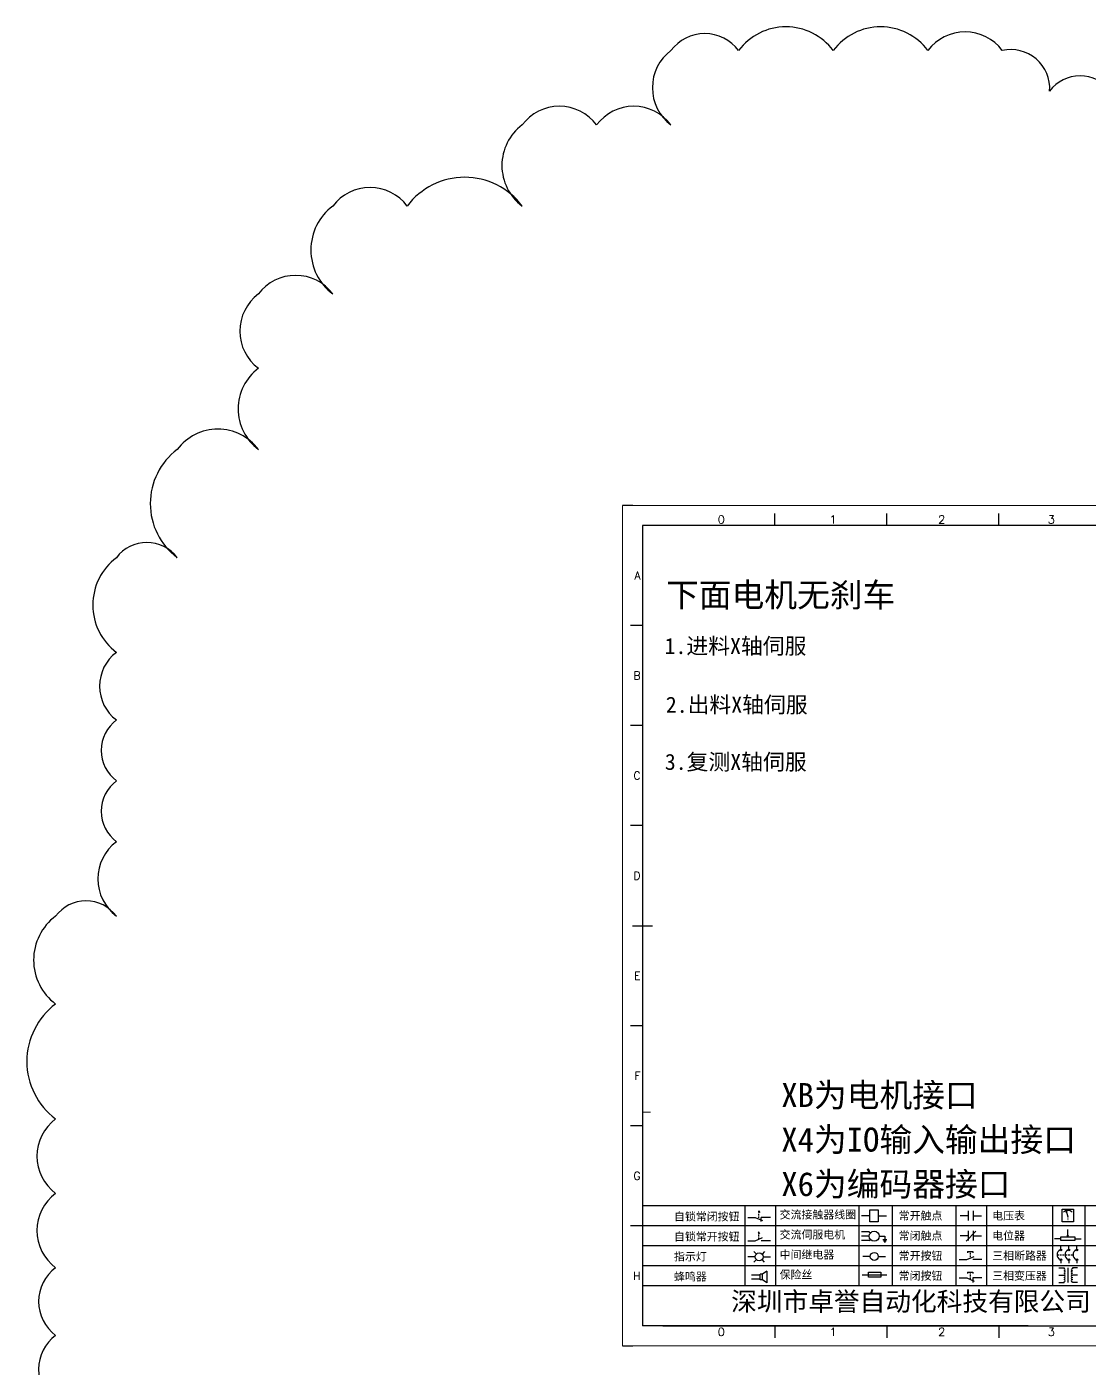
# Model space of a CAD drawing. Header units: millimetres. Extents: x -300 to 4617, y -106 to 3179.
# Drawn here: x 2740.3 to 3005.7, y 115.6 to 450.7 of the extents above; entities that cross this region are included whole.
import ezdxf
from ezdxf.enums import TextEntityAlignment as Align

# ---------------------------------------------------------------- set-up
doc = ezdxf.new("R2010")
doc.units = ezdxf.units.MM
doc.layers.add('AE_BOR', color=1, linetype='Continuous')
doc.styles.get("Standard").update_dxf_attribs({"font": ''})
doc.styles.add('WD', font='romans.shx', dxfattribs={"width": 0.8, "bigfont": 'gbcbig.shx'})
doc.styles.add('汉字', font='')
doc.styles.get('Standard').set_extended_font_data('SimSun')
doc.styles.get('汉字').set_extended_font_data('新宋体')

# ---------------------------------------------------------------- blocks, each defined once
blk = doc.blocks.new('*U4')
at = {"linetype": 'ByBlock'}
for p, q in [((-1909.23, -780.45), (-1909.23, -780.67)), ((-1909.23, -780.45), (-1908.92, -780.84)), ((-1909.23, -780.84), (-1909.23, -781.05)), ((-1911.92, -782.07), (-1910.06, -782.07)), ((-1910.06, -782.07), (-1908.18, -782.88)), ((-1909.23, -781.23), (-1909.23, -781.44)), ((-1909.23, -781.61), (-1909.23, -781.83)), ((-1909.23, -782), (-1909.23, -782.21)), ((-1909.23, -782.38), (-1909.23, -782.43)), ((-1908.52, -783.07), (-1908.52, -782.07)), ((-1906.25, -782.07), (-1908.52, -782.07))]:
    blk.add_line(p, q, dxfattribs=at)
blk = doc.blocks.new('*U6')
at = {"linetype": 'ByBlock'}
for p, q in [((-1908.88, -791.17), (-1909.23, -790.71)), ((-1909.23, -790.71), (-1909.23, -790.92)), ((-1911.92, -792.89), (-1910.06, -792.89)), ((-1910.06, -792.89), (-1908.18, -792.08)), ((-1909.23, -791.09), (-1909.23, -791.31)), ((-1909.23, -791.48), (-1909.23, -791.69)), ((-1909.23, -791.86), (-1909.23, -792.08)), ((-1909.23, -792.25), (-1909.23, -792.47)), ((-1906.25, -792.89), (-1908.52, -792.89))]:
    blk.add_line(p, q, dxfattribs=at)
blk = doc.blocks.new('蜂鸣器')
at = {"linetype": 'ByBlock'}
for p, q in [((-1908.8, -796.48), (-1911.01, -796.48)), ((-1908.8, -797.46), (-1911.01, -797.46)), ((-1908.25, -796.26), (-1908.8, -796.26)), ((-1908.8, -797.68), (-1908.8, -796.26)), ((-1908.25, -797.68), (-1908.8, -797.68)), ((-1907.17, -795.53), (-1908.25, -796.26)), ((-1908.25, -797.68), (-1908.25, -796.26)), ((-1907.17, -798.41), (-1908.25, -797.68)), ((-1907.17, -795.53), (-1907.17, -798.41))]:
    blk.add_line(p, q, dxfattribs=at)
blk = doc.blocks.new('指示灯')
at = {"linetype": 'ByBlock'}
for p, q in [((-1854.25, -776.92), (-1856.06, -776.92)), ((-1854.62, -775.59), (-1853.97, -776.23)), ((-1851.9, -775.59), (-1852.54, -776.23)), ((-1852.26, -776.92), (-1850.45, -776.92)), ((-1854.62, -778.25), (-1853.97, -777.61)), ((-1851.9, -778.25), (-1852.54, -777.61))]:
    blk.add_line(p, q, dxfattribs=at)
blk.add_circle((-1853.26, -776.92), 0.992, dxfattribs=at)
blk = doc.blocks.new('交流接触器线圈')
at = {"linetype": 'ByBlock'}
for p, q in [((-1880.82, -781.77), (-1882.87, -781.77)), ((-1878.72, -781.77), (-1876.67, -781.77))]:
    blk.add_line(p, q, dxfattribs=at)
blk.add_lwpolyline([(-1880.82, -780.28), (-1878.72, -780.28), (-1878.72, -783.26), (-1880.82, -783.26)], close=True, dxfattribs=at)
blk = doc.blocks.new('交流伺服电机')
at = {"linetype": 'ByBlock'}
for p, q in [((-1880.97, -785.75), (-1882.94, -785.75)), ((-1880.97, -786.85), (-1882.94, -786.85)), ((-1880.97, -785.75), (-1880.65, -786.03)), ((-1878.49, -786.85), (-1877.07, -786.85)), ((-1877.07, -786.85), (-1877.07, -787.72)), ((-1880.97, -787.94), (-1882.94, -787.94)), ((-1880.97, -787.94), (-1880.65, -787.67)), ((-1877.54, -787.72), (-1876.59, -787.72)), ((-1877.38, -788.01), (-1876.75, -788.01)), ((-1877.23, -788.29), (-1876.9, -788.29))]:
    blk.add_line(p, q, dxfattribs=at)
blk.add_circle((-1879.73, -786.85), 1.24, dxfattribs=at)
blk = doc.blocks.new('中间继电器')
at = {"linetype": 'ByBlock'}
for p, q in [((-1880.72, -791.92), (-1882.54, -791.92)), ((-1878.74, -791.92), (-1876.92, -791.92))]:
    blk.add_line(p, q, dxfattribs=at)
blk.add_circle((-1879.73, -791.92), 0.992, dxfattribs=at)
blk = doc.blocks.new('保险丝')
at = {"linetype": 'ByBlock'}
blk.add_line((-1882.72, -796.49), (-1876.55, -796.49), dxfattribs=at)
blk.add_lwpolyline([(-1881.2, -795.86), (-1878.06, -795.86), (-1878.06, -797.12), (-1881.2, -797.12)], close=True, dxfattribs=at)
blk = doc.blocks.new('常开按钮')
at = {"linetype": 'ByBlock'}
for p, q in [((-1910.06, -787.73), (-1908.18, -786.93)), ((-1909.9, -785.68), (-1908.56, -785.68)), ((-1909.9, -785.68), (-1909.9, -786.07)), ((-1909.23, -785.68), (-1909.23, -785.89)), ((-1909.23, -786.06), (-1909.23, -786.28)), ((-1909.23, -786.45), (-1909.23, -786.67)), ((-1909.23, -786.84), (-1909.23, -787.05)), ((-1909.23, -787.22), (-1909.23, -787.38)), ((-1908.56, -785.68), (-1908.56, -786.07)), ((-1911.92, -787.73), (-1910.06, -787.73)), ((-1906.25, -787.73), (-1908.52, -787.73))]:
    blk.add_line(p, q, dxfattribs=at)
blk = doc.blocks.new('常开触点')
at = {"linetype": 'ByBlock'}
for p, q in [((-1853.82, -782.99), (-1853.82, -780.56)), ((-1852.6, -782.99), (-1852.6, -780.56)), ((-1853.82, -781.77), (-1855.88, -781.77)), ((-1852.6, -781.77), (-1850.55, -781.77))]:
    blk.add_line(p, q, dxfattribs=at)
blk = doc.blocks.new('常闭触点')
at = {"linetype": 'ByBlock'}
for p, q in [((-1853.82, -786.77), (-1855.88, -786.77)), ((-1852.01, -785.66), (-1854.43, -788.1)), ((-1853.82, -787.99), (-1853.82, -785.56)), ((-1852.6, -787.99), (-1852.6, -785.56)), ((-1852.6, -786.77), (-1850.55, -786.77))]:
    blk.add_line(p, q, dxfattribs=at)
blk = doc.blocks.new('常闭按钮')
at = {"linetype": 'ByBlock'}
for p, q in [((-1854.11, -790.83), (-1852.77, -790.83)), ((-1854.11, -790.83), (-1854.11, -791.22)), ((-1853.44, -790.83), (-1853.44, -791.04)), ((-1852.77, -790.83), (-1852.77, -791.22)), ((-1856.13, -792.28), (-1854.28, -792.28)), ((-1854.28, -792.28), (-1852.4, -793.09)), ((-1853.44, -791.21), (-1853.44, -791.43)), ((-1853.44, -791.6), (-1853.44, -791.82)), ((-1853.44, -791.99), (-1853.44, -792.2)), ((-1853.44, -792.37), (-1853.44, -792.53)), ((-1850.47, -792.28), (-1852.73, -792.28)), ((-1852.73, -792.28), (-1852.73, -793.43))]:
    blk.add_line(p, q, dxfattribs=at)
blk = doc.blocks.new('电压表')
at = {"linetype": 'ByBlock'}
for p, q in [((-1814.84, -780.75), (-1814.91, -781.13)), ((-1814.84, -780.75), (-1814.46, -782.26)), ((-1814.84, -780.75), (-1814.6, -781.05)), ((-1814.6, -781.05), (-1814.91, -781.13))]:
    blk.add_line(p, q, dxfattribs=at)
blk.add_lwpolyline([(-1815.84, -780.34), (-1813.07, -780.34), (-1813.07, -783.49), (-1815.84, -783.49)], close=True, dxfattribs=at)
blk.add_arc((-1814.46, -782.26), 1.56, 46.8313, 133.1687, dxfattribs=at)
at = {"linetype": 'ByBlock', "insert": (-1814.7, -782.39), "char_height": 0.75, "width": 0.6768, "attachment_point": 1}
blk.add_mtext('V', dxfattribs=at)
blk = doc.blocks.new('电位器')
at = {"linetype": 'ByBlock'}
for p, q in [((-1814.45, -787.3), (-1814.62, -786.96)), ((-1814.62, -786.96), (-1814.27, -786.96)), ((-1814.45, -787.3), (-1814.45, -785.39)), ((-1814.45, -787.3), (-1814.27, -786.96)), ((-1816.21, -787.75), (-1817.79, -787.75)), ((-1812.68, -787.75), (-1811.1, -787.75))]:
    blk.add_line(p, q, dxfattribs=at)
blk.add_lwpolyline([(-1816.21, -787.3), (-1812.68, -787.3), (-1812.68, -788.2), (-1816.21, -788.2)], close=True, dxfattribs=at)
blk = doc.blocks.new('三相断路器')
at = {"linetype": 'ByBlock'}
for p, q in [((-1816.17, -790.33), (-1816.17, -789.7)), ((-1814.17, -790.33), (-1814.17, -789.7)), ((-1812.18, -790.33), (-1812.18, -789.7)), ((-1817.14, -791.74), (-1816.72, -791.74)), ((-1816.45, -791.74), (-1816.03, -791.74)), ((-1816.17, -793.19), (-1816.17, -793.83)), ((-1815.76, -791.74), (-1815.34, -791.74)), ((-1815.07, -791.74), (-1814.65, -791.74)), ((-1814.38, -791.74), (-1813.96, -791.74)), ((-1814.17, -793.19), (-1814.17, -793.83)), ((-1813.69, -791.74), (-1813.27, -791.74)), ((-1812.18, -793.19), (-1812.18, -793.83))]:
    blk.add_line(p, q, dxfattribs=at)
for centre in [(-1816.17, -790.55), (-1814.17, -790.55), (-1812.18, -790.55), (-1816.17, -792.98), (-1814.17, -792.98), (-1812.18, -792.98)]:
    blk.add_circle(centre, 0.219, dxfattribs=at)
for centre in [(-1815.81, -791.74), (-1813.82, -791.74), (-1811.83, -791.74)]:
    blk.add_arc(centre, 1.32, 115.5791, 244.4209, dxfattribs=at)
blk = doc.blocks.new('三相变压器')
at = {"linetype": 'ByBlock'}
for p, q in [((-1816.69, -795.03), (-1815.37, -795.03)), ((-1816.69, -796.87), (-1815.37, -796.87)), ((-1815.37, -795.03), (-1815.37, -795.24)), ((-1814.34, -798.7), (-1814.34, -795.04)), ((-1812, -795.03), (-1813.32, -795.03)), ((-1813.32, -795.03), (-1813.32, -795.24)), ((-1812, -796.87), (-1813.32, -796.87)), ((-1816.69, -798.71), (-1815.37, -798.71)), ((-1815.37, -798.71), (-1815.37, -798.5)), ((-1813.32, -798.71), (-1813.32, -798.5)), ((-1812, -798.71), (-1813.32, -798.71))]:
    blk.add_line(p, q, dxfattribs=at)
for centre, start, end in [((-1815.37, -795.51), 270, 90), ((-1815.37, -796.06), 270, 90), ((-1815.37, -796.6), 270, 90), ((-1815.37, -797.14), 270, 90), ((-1815.37, -797.68), 270, 90), ((-1813.32, -795.51), 90, 270), ((-1813.32, -796.06), 90, 270), ((-1813.32, -796.6), 90, 270), ((-1813.32, -797.14), 90, 270), ((-1813.32, -797.68), 90, 270), ((-1815.37, -798.23), 270, 90), ((-1813.32, -798.23), 90, 270)]:
    blk.add_arc(centre, 0.271, start, end, dxfattribs=at)

msp = doc.modelspace()

# ---------------------------------------------------------------- linework, layer by layer
at = {"color": 7}
for p, q in [((3181.153, 326.132), (2894.153, 326.132)), ((2894.153, 326.132), (2894.153, 126.132)), ((2899.183, 126.132), (3178.683, 126.132))]:
    msp.add_line(p, q, dxfattribs=at)
at = {"color": 7, "lineweight": 9, "ltscale": 0.1}
for p, q in [((2894.153, 179.561), (2896.152, 179.561)), ((2990.488, 126.132), (3019.949, 126.132))]:
    msp.add_line(p, q, dxfattribs=at)
at = {"color": 7, "linetype": 'ByBlock'}
for p, q in [((3181.153, 156.132), (2894.153, 156.132)), ((3181.153, 151.132), (2894.153, 151.132)), ((3181.153, 146.132), (2894.153, 146.132)), ((3181.153, 141.132), (2894.153, 141.132)), ((3181.153, 136.132), (2894.153, 136.132))]:
    msp.add_line(p, q, dxfattribs=at)
at = {"color": 7, "lineweight": -2}
for p, q in [((2919.732, 156.132), (2919.732, 136.132)), ((2927.408, 156.132), (2927.408, 136.132)), ((2948.198, 156.132), (2948.198, 136.132)), ((2956.552, 156.132), (2956.552, 136.132)), ((2972.407, 156.132), (2972.407, 136.132)), ((2980.055, 156.132), (2980.055, 136.132)), ((2996.547, 156.132), (2996.547, 136.132)), ((3004.649, 156.132), (3004.649, 136.132))]:
    msp.add_line(p, q, dxfattribs=at)
at = {"color": 7, "ltscale": 2}
msp.add_line((2990.488, 126.132), (2894.153, 126.132), dxfattribs=at)
msp.add_lwpolyline([(3011.079, 434.682, 0.5), (2995.871, 434.682, 0.5), (2984.043, 444.821), (2984.043, 444.821), (2984.043, 444.821, 0.5), (2965.455, 444.821, 0.5), (2941.799, 444.821, 0.5), (2918.142, 444.821, 0.5), (2901.244, 444.821, 0.5), (2901.244, 426.233, 0.5), (2882.657, 426.233, 0.5), (2864.07, 426.233, 0.5), (2864.07, 405.956, 0.5), (2835.344, 405.956, 0.5), (2816.757, 405.956, 0.5), (2816.757, 383.989, 0.5), (2798.169, 383.989, 0.5), (2798.169, 365.402, 0.5), (2798.169, 345.125, 0.5), (2777.892, 345.125, 0.5), (2777.892, 318.089, 0.5), (2762.684, 318.089, 0.5), (2762.684, 294.432, 0.5), (2762.684, 277.535, 0.5), (2762.684, 262.327, 0.5), (2762.684, 247.119, 0.5), (2762.684, 228.532, 0.5), (2747.477, 228.532, 0.5), (2747.477, 206.565, 0.5), (2747.477, 177.839, 0.5), (2747.477, 159.252, 0.5), (2747.477, 140.664, 0.5), (2747.477, 123.767, 0.5), (2747.477, 106.869, 0.5)], format="xyb")
at = {"layer": 'AE_BOR', "color": 7, "lineweight": 30}
for p, q in [((2891.683, 331.132), (2889.149, 331.132)), ((2891.653, 226.132), (2896.653, 226.132)), ((2889.149, 121.132), (2891.683, 121.132))]:
    msp.add_line(p, q, dxfattribs=at)
at = {"layer": 'AE_BOR', "color": 7, "lineweight": 15}
for p, q in [((2889.149, 331.132), (3186.149, 331.132)), ((2889.149, 121.132), (2889.149, 331.132)), ((3186.149, 121.132), (2889.149, 121.132))]:
    msp.add_line(p, q, dxfattribs=at)
at = {"layer": 'AE_BOR', "color": 7}
for p, q in [((2927.183, 326.132), (2927.183, 329.132)), ((2955.183, 326.132), (2955.183, 329.132)), ((2983.183, 326.132), (2983.183, 329.132)), ((2894.153, 301.132), (2891.153, 301.132)), ((2894.153, 276.132), (2891.153, 276.132)), ((2894.153, 251.132), (2891.153, 251.132)), ((2894.153, 201.132), (2891.153, 201.132)), ((2894.153, 176.132), (2891.153, 176.132)), ((2894.153, 151.132), (2891.153, 151.132)), ((2927.183, 126.132), (2927.183, 123.132)), ((2955.183, 126.132), (2955.183, 123.132)), ((2983.183, 126.132), (2983.183, 123.132))]:
    msp.add_line(p, q, dxfattribs=at)

# ---------------------------------------------------------------- block references
at = {"color": 7, "linetype": 'ByBlock'}
for name, p in [('*U4', (4832.341, 935.309)), ('交流接触器线圈', (4831.765, 935.401)), ('常开触点', (4829.42, 935.429)), ('电压表', (4814.859, 935.648)), ('*U6', (4832.341, 940.309)), ('交流伺服电机', (4831.765, 935.401)), ('常闭触点', (4829.42, 935.429)), ('电位器', (4814.859, 935.648)), ('指示灯', (4776.555, 920.309)), ('中间继电器', (4831.765, 935.401)), ('常开按钮', (4885.205, 930.429)), ('三相断路器', (4814.859, 935.648)), ('蜂鸣器', (4832.341, 935.309)), ('保险丝', (4831.765, 935.401)), ('常闭按钮', (4829.42, 930.429)), ('三相变压器', (4814.859, 935.648))]:
    msp.add_blockref(name, p, dxfattribs=at)

# ---------------------------------------------------------------- texts
at = {"color": 0}
for s, height, p in [('下面电机无刹车', 6, (2900.02, 305.789)), ('1.进料X轴伺服', 4, (2899.653, 294.019)), ('2.出料X轴伺服', 4, (2899.964, 279.352)), ('3.复测X轴伺服', 4, (2899.716, 265.066)), ('XB为电机接口 ', 6, (2928.818, 180.811)), ('X4为IO输入输出接口 ', 6, (2928.818, 169.687)), ('X6为编码器接口 ', 6, (2928.818, 158.563))]:
    msp.add_text(s, height=height, dxfattribs=at).set_placement(p)
at = {"color": 7, "char_height": 2, "attachment_point": 1, "style": '汉字'}
for s, insert in [('{\\fKaiTi_GB2312|b0|i0|c134|p49;自锁常闭按钮}', (2902.009, 154.447)), ('{\\fKaiTi_GB2312|b0|i0|c134|p49;交流接触器线圈}', (2928.403, 154.941)), ('{\\fKaiTi_GB2312|b0|i0|c134|p49;常开触点}', (2958.156, 154.654)), ('{\\fKaiTi_GB2312|b0|i0|c134|p49;电压表}', (2981.516, 154.663)), ('{\\fKaiTi_GB2312|b0|i0|c134|p49;自锁常开按钮}', (2902.009, 149.447)), ('{\\fKaiTi_GB2312|b0|i0|c134|p49;交流伺服电机}', (2928.403, 149.941)), ('{\\fKaiTi_GB2312|b0|i0|c134|p49;常闭触点}', (2958.156, 149.654)), ('{\\fKaiTi_GB2312|b0|i0|c134|p49;电位器}', (2981.516, 149.663)), ('{\\fKaiTi_GB2312|b0|i0|c134|p49;指示灯}', (2902.009, 144.447)), ('{\\fKaiTi_GB2312|b0|i0|c134|p49;中间继电器}', (2928.403, 144.941)), ('{\\fKaiTi_GB2312|b0|i0|c134|p49;常开按钮}', (2958.156, 144.654)), ('{\\fKaiTi_GB2312|b0|i0|c134|p49;三相断路器}', (2981.516, 144.663)), ('{\\fKaiTi_GB2312|b0|i0|c134|p49;蜂鸣器}', (2902.009, 139.447)), ('{\\fKaiTi_GB2312|b0|i0|c134|p49;保险丝}', (2928.403, 139.941)), ('{\\fKaiTi_GB2312|b0|i0|c134|p49;常闭按钮}', (2958.156, 139.654)), ('{\\fKaiTi_GB2312|b0|i0|c134|p49;三相变压器}', (2981.516, 139.663))]:
    msp.add_mtext(s, dxfattribs=dict(at, insert=insert))
at = {"color": 7, "lineweight": -2, "insert": (2916.286, 134.603), "char_height": 4.70644, "width": 96.11383, "attachment_point": 1}
msp.add_mtext('深圳市卓誉自动化科技有限公司', dxfattribs=at)
at = {"layer": 'AE_BOR', "color": 7, "style": 'WD'}
for s, p in [('0', (2913.819, 326.632)), ('1', (2941.745, 326.632)), ('2', (2968.894, 326.632)), ('3', (2996.294, 326.632)), ('0', (2913.819, 123.632)), ('1', (2941.745, 123.632)), ('2', (2968.894, 123.632)), ('3', (2996.294, 123.632))]:
    msp.add_text(s, height=2, dxfattribs=at).set_placement(p, align=Align.CENTER)
for s, p in [('A', (2893.653, 313.632)), ('B', (2893.653, 288.632)), ('C', (2893.653, 263.632)), ('D', (2893.653, 238.632)), ('E', (2893.653, 213.632)), ('F', (2893.653, 188.632)), ('G', (2893.653, 163.632)), ('H', (2893.653, 138.632))]:
    msp.add_text(s, height=2, dxfattribs=at).set_placement(p, align=Align.MIDDLE_RIGHT)

doc.saveas('drawing.dxf')
